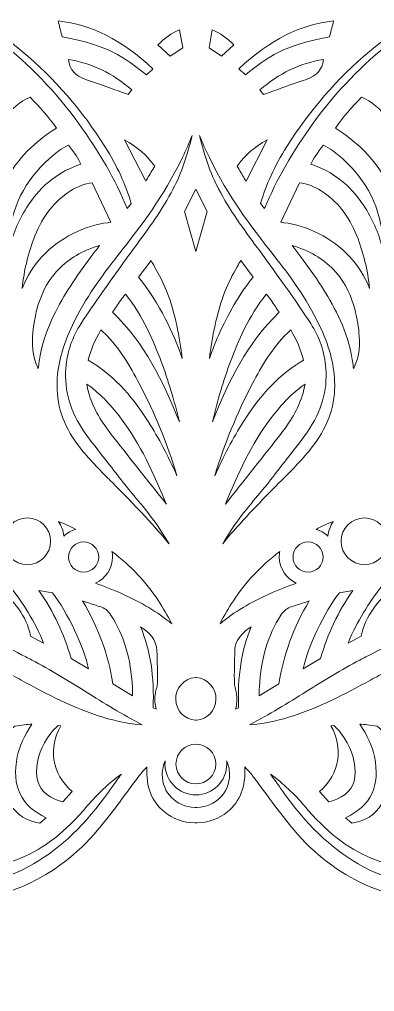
# Model space of a CAD drawing. Header units: millimetres. Extents: x -1149 to 2186, y 108 to 662.
# Drawn here: x 1119.9 to 1246.9, y 111.7 to 459.8 of the extents above; entities that cross this region are included whole.
import ezdxf

# ---------------------------------------------------------------- set-up
doc = ezdxf.new("R2010")
doc.units = ezdxf.units.MM
doc.header["$MEASUREMENT"] = 0
doc.layers.add('Layer 5', color=7, linetype='Continuous')

msp = doc.modelspace()

# ---------------------------------------------------------------- linework, layer by layer
at = {"layer": 'Layer 5', "lineweight": 0}
msp.add_lwpolyline([(1187.01, 391.03), (1182.99, 376.73), (1178.96, 391.03), (1182.99, 398.98), (1187.01, 391.03)], dxfattribs=at)
for points, knots in [([(1500.47, 318.48), (1500.47, 318.53), (1500.47, 318.58), (1500.46, 318.65), (1500.54, 323.25), (1499.13, 334.25), (1499.13, 334.25), (1499.13, 334.25), (1463.58, 301.53), (1415.26, 302.46), (1407.54, 302.61), (1399.34, 302.75), (1390.86, 303.73), (1403.38, 310.34), (1415.3, 319.82), (1428.23, 333.45), (1437.07, 342.77), (1444.98, 353.13), (1452.62, 363.15), (1452.62, 363.15), (1453.85, 364.76), (1453.85, 364.76), (1458.05, 370.25), (1469.08, 381.29), (1469.08, 381.29), (1468.87, 381.59), (1463.49, 382.71), (1461.66, 383.13), (1455.32, 384.59), (1448.93, 385.87), (1442.52, 387), (1430.98, 389.04), (1419.37, 390.53), (1407.7, 391.33), (1409.65, 403.35), (1408.91, 414.08), (1405.47, 423.24), (1402.53, 431.05), (1397.64, 437.76), (1390.93, 443.17), (1385.8, 447.31), (1376.98, 452.75), (1363.75, 455.61), (1371.34, 466.22), (1389.68, 483.7), (1389.68, 483.7), (1389.68, 483.7), (1389.39, 483.86), (1389.39, 483.86), (1384.69, 486.52), (1379.54, 487.63), (1374.99, 488.6), (1354.12, 493.07), (1332.21, 492.4), (1308.03, 486.54), (1308.03, 486.54), (1307.98, 486.54), (1307.9, 486.53), (1300.35, 507.58), (1286.85, 518.05), (1276.77, 523.13), (1267.56, 527.77), (1259.62, 528.87), (1256.91, 529.12), (1256.91, 529.4), (1256.92, 529.65), (1256.94, 529.86), (1256.93, 529.86), (1256.92, 529.86), (1256.9, 529.87), (1256.72, 541.96), (1254.12, 568.73), (1254.12, 568.73), (1254.12, 568.73), (1246.46, 565.38), (1243.35, 563.76), (1243.35, 563.76), (1242.58, 563.35), (1242.58, 563.35), (1240.4, 562.21), (1237.1, 560.23), (1234.2, 558.48), (1233.92, 558.32), (1233.66, 558.16), (1233.39, 558), (1233.39, 558), (1231.33, 556.77), (1230.87, 556.5), (1230.95, 557.4), (1231.04, 558.95), (1231.19, 561.68), (1231.36, 564.61), (1231.55, 568.35), (1231.49, 569.55), (1231.3, 573.08), (1231.08, 577), (1230.79, 580.95), (1230.79, 581), (1230.78, 581.06), (1230.78, 581.11), (1230.72, 581.86), (1230.66, 582.61), (1230.6, 583.36), (1229.76, 593.42), (1226.85, 602.86), (1221.96, 611.41), (1213.55, 626.07), (1201.81, 638.97), (1186.06, 650.83), (1185.65, 651.14), (1182.98, 653.39), (1182.98, 653.39), (1182.98, 653.39), (1180.32, 651.14), (1179.9, 650.83), (1164.15, 638.97), (1152.41, 626.07), (1144.01, 611.41), (1139.11, 602.86), (1136.2, 593.42), (1135.37, 583.36), (1134.97, 578.61), (1134.71, 573.8), (1134.48, 569.55), (1134.41, 568.35), (1134.6, 564.61), (1134.77, 561.68), (1134.93, 558.95), (1135.02, 557.4), (1135.09, 556.5), (1134.63, 556.77), (1132.57, 558), (1132.57, 558), (1132.31, 558.16), (1132.04, 558.32), (1131.77, 558.48), (1128.86, 560.23), (1125.57, 562.21), (1123.38, 563.35), (1123.38, 563.35), (1122.61, 563.76), (1122.61, 563.76), (1119.51, 565.38), (1111.85, 568.73), (1111.85, 568.73), (1111.85, 568.73), (1109.24, 541.96), (1109.06, 529.87), (1109.05, 529.86), (1109.04, 529.86), (1109.02, 529.86), (1109.05, 529.65), (1109.05, 529.4), (1109.05, 529.12), (1106.34, 528.87), (1098.4, 527.77), (1089.2, 523.13), (1079.11, 518.05), (1065.61, 507.58), (1058.06, 486.53), (1057.99, 486.54), (1057.94, 486.54), (1057.94, 486.54), (1033.76, 492.4), (1011.85, 493.07), (990.97, 488.6), (986.43, 487.63), (981.27, 486.52), (976.57, 483.86), (976.57, 483.86), (976.28, 483.7), (976.28, 483.7), (976.28, 483.7), (994.62, 466.22), (1002.21, 455.61), (988.98, 452.75), (980.16, 447.31), (975.03, 443.17), (968.32, 437.76), (963.43, 431.05), (960.5, 423.24), (957.06, 414.08), (956.31, 403.35), (958.27, 391.33), (946.6, 390.53), (934.99, 389.04), (923.44, 387), (917.03, 385.87), (910.65, 384.59), (904.3, 383.13), (902.48, 382.71), (897.09, 381.59), (896.88, 381.29), (896.88, 381.29), (907.92, 370.25), (912.11, 364.76), (912.11, 364.76), (913.34, 363.15), (913.34, 363.15), (920.99, 353.13), (928.89, 342.77), (937.74, 333.45), (950.67, 319.82), (962.59, 310.34), (975.11, 303.73), (966.63, 302.75), (958.42, 302.61), (950.7, 302.46), (902.38, 301.53), (866.83, 334.25), (866.83, 334.25), (866.83, 334.25), (865.43, 323.25), (865.51, 318.65), (865.5, 318.58), (865.49, 318.53), (865.49, 318.48), (865.29, 304.67), (867.87, 290.84), (873.15, 277.38), (881.55, 255.97), (896.79, 236.42), (917.2, 220.85), (939.19, 204.09), (960.63, 195.33), (980.96, 194.79), (965.68, 183), (944.26, 183.97), (944.26, 183.97), (944.26, 183.97), (955.23, 173.31), (960.19, 170.11), (970.16, 163.68), (980.73, 159.49), (991.61, 157.66), (997.5, 156.67), (1003.46, 156.42), (1009.33, 156.93), (1012.52, 157.2), (1016.15, 157.67), (1019.52, 158.98), (1018.66, 157.45), (1017.84, 155.98), (1017.01, 154.52), (1012.92, 147.28), (1008.29, 139.69), (1002.2, 133.21), (999.14, 129.97), (996.16, 126.86), (992.65, 125.23), (977.38, 118.17), (965, 131.26), (962.75, 133.58), (962.75, 133.58), (961.05, 135.32), (961.05, 135.32), (961.05, 135.32), (961.94, 133.06), (961.94, 133.06), (964.51, 126.49), (968.32, 121.32), (973.28, 117.69), (978.5, 113.86), (984.88, 111.84), (992.24, 111.7), (992.58, 111.69), (992.91, 111.69), (993.25, 111.69), (1003.35, 111.69), (1013.36, 114.68), (1023.81, 120.82), (1037.03, 128.59), (1047.43, 138.5), (1054.71, 150.28), (1057.19, 154.29), (1059.21, 158.65), (1061.17, 162.88), (1061.66, 163.93), (1062.14, 164.99), (1062.64, 166.04), (1064.83, 166.97), (1066.8, 167.97), (1068.65, 169.11), (1068.9, 169.26), (1069.2, 169.43), (1069.52, 169.61), (1069.95, 169.84), (1070.41, 170.1), (1070.86, 170.39), (1071.63, 167.67), (1072.92, 165.02), (1074.69, 162.51), (1080.48, 154.32), (1088.09, 149.06), (1097.3, 146.89), (1105.4, 144.98), (1113.56, 145.97), (1122.27, 149.9), (1131.98, 154.29), (1140.58, 160.89), (1147.84, 169.51), (1151.48, 173.84), (1154.92, 178.47), (1158.24, 182.94), (1159.86, 185.13), (1161.55, 187.4), (1163.23, 189.6), (1163.74, 190.27), (1164.33, 190.9), (1165.07, 191.7), (1165.2, 191.85), (1165.34, 191.99), (1165.48, 192.15), (1165.1, 184.93), (1167.1, 179.79), (1171.71, 176.05), (1174.85, 173.5), (1178.5, 172.18), (1182.56, 172.12), (1182.56, 172.12), (1182.91, 172.12), (1182.91, 172.12), (1182.91, 172.12), (1182.91, 172.12), (1182.91, 172.12), (1182.91, 172.12), (1182.98, 172.12), (1182.98, 172.12), (1182.98, 172.12), (1183.06, 172.12), (1183.06, 172.12), (1183.06, 172.12), (1183.06, 172.12), (1183.06, 172.12), (1183.06, 172.12), (1183.4, 172.12), (1183.4, 172.12), (1187.46, 172.18), (1191.12, 173.5), (1194.26, 176.05), (1198.87, 179.79), (1200.87, 184.93), (1200.49, 192.15), (1200.63, 191.99), (1200.76, 191.85), (1200.9, 191.7), (1201.64, 190.9), (1202.22, 190.27), (1202.73, 189.6), (1204.42, 187.4), (1206.1, 185.13), (1207.73, 182.94), (1211.05, 178.47), (1214.48, 173.84), (1218.13, 169.51), (1225.38, 160.89), (1233.98, 154.29), (1243.69, 149.9), (1252.4, 145.97), (1260.57, 144.98), (1268.66, 146.89), (1277.88, 149.06), (1285.49, 154.32), (1291.27, 162.51), (1293.05, 165.02), (1294.33, 167.67), (1295.11, 170.39), (1295.56, 170.1), (1296.02, 169.84), (1296.44, 169.61), (1296.76, 169.43), (1297.06, 169.26), (1297.32, 169.11), (1299.16, 167.97), (1301.13, 166.97), (1303.33, 166.04), (1303.82, 164.99), (1304.31, 163.93), (1304.8, 162.88), (1306.75, 158.65), (1308.77, 154.29), (1311.25, 150.28), (1318.54, 138.5), (1328.93, 128.59), (1342.15, 120.82), (1352.6, 114.68), (1362.61, 111.69), (1372.71, 111.69), (1373.05, 111.69), (1373.39, 111.69), (1373.73, 111.7), (1381.08, 111.84), (1387.46, 113.86), (1392.69, 117.69), (1397.64, 121.32), (1401.46, 126.49), (1404.02, 133.06), (1404.02, 133.06), (1404.91, 135.32), (1404.91, 135.32), (1404.91, 135.32), (1403.22, 133.58), (1403.22, 133.58), (1400.97, 131.26), (1388.59, 118.17), (1373.32, 125.23), (1369.8, 126.86), (1366.82, 129.97), (1363.77, 133.21), (1357.68, 139.69), (1353.05, 147.28), (1348.95, 154.52), (1348.12, 155.98), (1347.3, 157.45), (1346.44, 158.98), (1349.81, 157.67), (1353.45, 157.2), (1356.63, 156.93), (1362.5, 156.42), (1368.46, 156.67), (1374.36, 157.66), (1385.24, 159.49), (1395.81, 163.68), (1405.77, 170.11), (1410.73, 173.31), (1421.71, 183.97), (1421.71, 183.97), (1421.71, 183.97), (1400.29, 183), (1385, 194.79), (1405.34, 195.33), (1426.78, 204.09), (1448.77, 220.85), (1469.18, 236.42), (1484.41, 255.97), (1492.81, 277.38), (1498.1, 290.84), (1500.67, 304.67), (1500.47, 318.48)], [0, 0, 0, 0, 1, 1, 1, 2, 2, 2, 3, 3, 3, 4, 4, 4, 5, 5, 5, 6, 6, 6, 7, 7, 7, 8, 8, 8, 9, 9, 9, 10, 10, 10, 11, 11, 11, 12, 12, 12, 13, 13, 13, 14, 14, 14, 15, 15, 15, 16, 16, 16, 17, 17, 17, 18, 18, 18, 19, 19, 19, 20, 20, 20, 21, 21, 21, 22, 22, 22, 23, 23, 23, 24, 24, 24, 25, 25, 25, 26, 26, 26, 27, 27, 27, 28, 28, 28, 29, 29, 29, 30, 30, 30, 31, 31, 31, 32, 32, 32, 33, 33, 33, 34, 34, 34, 35, 35, 35, 36, 36, 36, 37, 37, 37, 38, 38, 38, 39, 39, 39, 40, 40, 40, 41, 41, 41, 42, 42, 42, 43, 43, 43, 44, 44, 44, 45, 45, 45, 46, 46, 46, 47, 47, 47, 48, 48, 48, 49, 49, 49, 50, 50, 50, 51, 51, 51, 52, 52, 52, 53, 53, 53, 54, 54, 54, 55, 55, 55, 56, 56, 56, 57, 57, 57, 58, 58, 58, 59, 59, 59, 60, 60, 60, 61, 61, 61, 62, 62, 62, 63, 63, 63, 64, 64, 64, 65, 65, 65, 66, 66, 66, 67, 67, 67, 68, 68, 68, 69, 69, 69, 70, 70, 70, 71, 71, 71, 72, 72, 72, 73, 73, 73, 74, 74, 74, 75, 75, 75, 76, 76, 76, 77, 77, 77, 78, 78, 78, 79, 79, 79, 80, 80, 80, 81, 81, 81, 82, 82, 82, 83, 83, 83, 84, 84, 84, 85, 85, 85, 86, 86, 86, 87, 87, 87, 88, 88, 88, 89, 89, 89, 90, 90, 90, 91, 91, 91, 92, 92, 92, 93, 93, 93, 94, 94, 94, 95, 95, 95, 96, 96, 96, 97, 97, 97, 98, 98, 98, 99, 99, 99, 100, 100, 100, 101, 101, 101, 102, 102, 102, 103, 103, 103, 104, 104, 104, 105, 105, 105, 106, 106, 106, 107, 107, 107, 108, 108, 108, 109, 109, 109, 110, 110, 110, 111, 111, 111, 112, 112, 112, 113, 113, 113, 114, 114, 114, 115, 115, 115, 116, 116, 116, 117, 117, 117, 118, 118, 118, 119, 119, 119, 120, 120, 120, 121, 121, 121, 122, 122, 122, 123, 123, 123, 124, 124, 124, 125, 125, 125, 126, 126, 126, 127, 127, 127, 128, 128, 128, 129, 129, 129, 130, 130, 130, 131, 131, 131, 132, 132, 132, 133, 133, 133, 134, 134, 134, 135, 135, 135, 136, 136, 136, 137, 137, 137, 138, 138, 138, 139, 139, 139, 140, 140, 140, 141, 141, 141, 142, 142, 142, 143, 143, 143, 144, 144, 144, 145, 145, 145, 146, 146, 146, 146]), ([(995.63, 472.57), (992.89, 475.39), (990.04, 477.94), (987.01, 480.66), (986.73, 480.91), (986.38, 481.23), (986, 481.56), (986.08, 481.59), (986.15, 481.61), (986.21, 481.63), (1000.22, 485.78), (1015.34, 486.9), (1033.77, 485.14), (1050.69, 483.53), (1067.05, 479.19), (1082.4, 472.24), (1096.81, 465.72), (1109.74, 457.69), (1120.83, 448.37), (1132.4, 438.64), (1142.36, 427.17), (1150.43, 414.29), (1154.88, 407.19), (1157.96, 400.5), (1159.83, 393.87), (1159.83, 393.87), (1158.44, 392.06), (1158.44, 392.06), (1154.09, 402.47), (1148.37, 412.5), (1140.98, 422.67), (1132.85, 433.87), (1123.39, 443.7), (1112.87, 451.87), (1100.65, 461.35), (1085.88, 468.67), (1067.74, 474.23), (1054.65, 478.24), (1043.02, 480.67), (1032.2, 481.65), (1012.18, 483.47), (1001.46, 481.98), (1001.01, 481.91), (1000.33, 481.82), (999.74, 481.36), (999.48, 480.73), (999.22, 480.09), (999.3, 479.36), (999.71, 478.8), (999.81, 478.67), (1009.49, 465.55), (1013.32, 458.25), (1018.55, 448.27), (1022.46, 438.01), (1025.59, 429.29), (1031.92, 411.66), (1041.15, 396.14), (1053.03, 383.19), (1062.15, 373.25), (1073.22, 363.82), (1087.87, 353.54), (1094.17, 349.12), (1099.95, 344.29), (1105.07, 339.19), (1106.1, 338.16), (1107.1, 337.13), (1108.08, 336.11), (1095.4, 346.97), (1082.87, 356.36), (1069.98, 364.65), (1068.79, 365.42), (1067.59, 366.18), (1066.39, 366.94), (1063.3, 368.91), (1060.1, 370.94), (1057.06, 373.05), (1041.49, 383.83), (1030.95, 397.96), (1025.73, 415.06), (1023.93, 420.96), (1021.93, 426.98), (1019.76, 432.96), (1014.03, 448.8), (1006.13, 461.75), (995.63, 472.57)], [0, 0, 0, 0, 1, 1, 1, 2, 2, 2, 3, 3, 3, 4, 4, 4, 5, 5, 5, 6, 6, 6, 7, 7, 7, 8, 8, 8, 9, 9, 9, 10, 10, 10, 11, 11, 11, 12, 12, 12, 13, 13, 13, 14, 14, 14, 15, 15, 15, 16, 16, 16, 17, 17, 17, 18, 18, 18, 19, 19, 19, 20, 20, 20, 21, 21, 21, 22, 22, 22, 23, 23, 23, 24, 24, 24, 25, 25, 25, 26, 26, 26, 27, 27, 27, 28, 28, 28, 28]), ([(1245.14, 448.37), (1256.23, 457.69), (1269.16, 465.72), (1283.57, 472.24), (1298.92, 479.19), (1315.28, 483.53), (1332.2, 485.14), (1350.64, 486.9), (1365.75, 485.78), (1379.77, 481.63), (1379.83, 481.61), (1379.9, 481.59), (1379.97, 481.56), (1379.59, 481.22), (1379.24, 480.9), (1378.95, 480.64), (1375.93, 477.94), (1373.08, 475.39), (1370.34, 472.57), (1370.34, 472.57), (1370.34, 472.57), (1370.34, 472.57), (1359.84, 461.75), (1351.95, 448.8), (1346.21, 432.96), (1344.05, 426.98), (1342.04, 420.96), (1340.24, 415.06), (1335.03, 397.96), (1324.49, 383.83), (1308.92, 373.05), (1305.87, 370.94), (1302.67, 368.91), (1299.58, 366.94), (1298.38, 366.18), (1297.18, 365.42), (1295.99, 364.65), (1283.1, 356.35), (1270.57, 346.97), (1257.89, 336.11), (1258.87, 337.13), (1259.88, 338.16), (1260.91, 339.19), (1266.02, 344.29), (1271.8, 349.12), (1278.1, 353.54), (1292.76, 363.82), (1303.83, 373.25), (1312.95, 383.19), (1324.82, 396.14), (1334.05, 411.66), (1340.39, 429.29), (1343.52, 438.01), (1347.42, 448.27), (1352.66, 458.25), (1356.48, 465.55), (1366.16, 478.67), (1366.26, 478.8), (1366.67, 479.36), (1366.76, 480.09), (1366.49, 480.73), (1366.23, 481.36), (1365.64, 481.82), (1364.96, 481.91), (1364.51, 481.98), (1360.3, 482.55), (1352.35, 482.55), (1346.6, 482.55), (1340.35, 482.25), (1333.77, 481.65), (1322.95, 480.67), (1311.33, 478.24), (1298.24, 474.23), (1280.09, 468.67), (1265.33, 461.35), (1253.11, 451.87), (1242.58, 443.7), (1233.12, 433.87), (1224.99, 422.67), (1217.61, 412.5), (1211.88, 402.47), (1207.53, 392.06), (1207.53, 392.06), (1206.15, 393.87), (1206.15, 393.87), (1208.02, 400.5), (1211.1, 407.19), (1215.54, 414.29), (1223.61, 427.17), (1233.57, 438.64), (1245.14, 448.37)], [0, 0, 0, 0, 1, 1, 1, 2, 2, 2, 3, 3, 3, 4, 4, 4, 5, 5, 5, 6, 6, 6, 7, 7, 7, 8, 8, 8, 9, 9, 9, 10, 10, 10, 11, 11, 11, 12, 12, 12, 13, 13, 13, 14, 14, 14, 15, 15, 15, 16, 16, 16, 17, 17, 17, 18, 18, 18, 19, 19, 19, 20, 20, 20, 21, 21, 21, 22, 22, 22, 23, 23, 23, 24, 24, 24, 25, 25, 25, 26, 26, 26, 27, 27, 27, 28, 28, 28, 29, 29, 29, 30, 30, 30, 30]), ([(1167.64, 442.06), (1166.87, 441.38), (1166.09, 440.69), (1165.27, 439.98), (1157.22, 446.35), (1151.51, 450.62), (1135.15, 453.56), (1135.15, 453.56), (1135, 454.13), (1135, 454.13), (1134.57, 455.81), (1134.12, 457.54), (1133.7, 459.29), (1145.74, 457.97), (1156.29, 452.61), (1167.64, 442.06)], [0, 0, 0, 0, 1, 1, 1, 2, 2, 2, 3, 3, 3, 4, 4, 4, 5, 5, 5, 5]), ([(1177.15, 456.08), (1177.15, 456.08), (1178.27, 449.65), (1178.27, 449.65), (1178.27, 449.65), (1173.79, 446.63), (1173.79, 446.63), (1173.79, 446.63), (1169.37, 450.66), (1169.37, 450.66), (1171.8, 453.13), (1174.32, 454.88), (1177.15, 456.08)], [0, 0, 0, 0, 1, 1, 1, 2, 2, 2, 3, 3, 3, 4, 4, 4, 4]), ([(1188.82, 456.08), (1191.66, 454.88), (1194.17, 453.13), (1196.61, 450.66), (1196.61, 450.66), (1192.18, 446.63), (1192.18, 446.63), (1192.18, 446.63), (1187.71, 449.65), (1187.71, 449.65), (1187.71, 449.65), (1188.82, 456.08), (1188.82, 456.08)], [0, 0, 0, 0, 1, 1, 1, 2, 2, 2, 3, 3, 3, 4, 4, 4, 4]), ([(1200.71, 439.98), (1199.89, 440.69), (1199.1, 441.37), (1198.33, 442.06), (1209.68, 452.61), (1220.23, 457.97), (1232.27, 459.29), (1231.85, 457.54), (1231.4, 455.81), (1230.97, 454.13), (1230.97, 454.13), (1230.83, 453.56), (1230.83, 453.56), (1214.47, 450.62), (1208.75, 446.35), (1200.71, 439.98)], [0, 0, 0, 0, 1, 1, 1, 2, 2, 2, 3, 3, 3, 4, 4, 4, 5, 5, 5, 5]), ([(1160.04, 434.56), (1160.04, 434.56), (1158.77, 432.93), (1158.77, 432.93), (1157.57, 433.36), (1156.38, 433.79), (1155.17, 434.23), (1151.16, 435.68), (1147.36, 437.06), (1143.44, 438.35), (1139.72, 439.58), (1137.77, 441.85), (1137.36, 445.45), (1145.88, 444.07), (1153.32, 440.5), (1160.04, 434.56)], [0, 0, 0, 0, 1, 1, 1, 2, 2, 2, 3, 3, 3, 4, 4, 4, 5, 5, 5, 5]), ([(1207.2, 432.93), (1207.2, 432.93), (1205.93, 434.56), (1205.93, 434.56), (1212.65, 440.5), (1220.09, 444.07), (1228.62, 445.45), (1228.2, 441.85), (1226.25, 439.58), (1222.54, 438.35), (1218.61, 437.06), (1214.8, 435.68), (1210.77, 434.22), (1209.59, 433.79), (1208.4, 433.36), (1207.2, 432.93)], [0, 0, 0, 0, 1, 1, 1, 2, 2, 2, 3, 3, 3, 4, 4, 4, 5, 5, 5, 5]), ([(1115.02, 402.41), (1111.9, 396.84), (1109.87, 390.84), (1108.73, 383.73), (1108.16, 384.94), (1107.59, 386.2), (1107.04, 387.44), (1106.68, 388.27), (1106.48, 389.32), (1106.47, 390.39), (1106.41, 396.85), (1106.53, 404.33), (1108.66, 411.39), (1109.93, 415.6), (1111.49, 420.04), (1114.25, 423.93), (1117.11, 427.94), (1120.11, 430.53), (1123.66, 432.03), (1127.1, 428.52), (1130.19, 424.87), (1133.08, 420.91), (1125.1, 415.91), (1119.19, 409.85), (1115.02, 402.41)], [0, 0, 0, 0, 1, 1, 1, 2, 2, 2, 3, 3, 3, 4, 4, 4, 5, 5, 5, 6, 6, 6, 7, 7, 7, 8, 8, 8, 8]), ([(1251.72, 423.93), (1254.49, 420.04), (1256.04, 415.6), (1257.32, 411.39), (1259.45, 404.33), (1259.56, 396.85), (1259.51, 390.39), (1259.5, 389.32), (1259.29, 388.27), (1258.93, 387.44), (1258.39, 386.2), (1257.81, 384.94), (1257.24, 383.73), (1256.1, 390.84), (1254.08, 396.84), (1250.96, 402.41), (1246.79, 409.85), (1240.87, 415.91), (1232.9, 420.91), (1235.78, 424.87), (1238.87, 428.52), (1242.32, 432.03), (1245.86, 430.53), (1248.87, 427.94), (1251.72, 423.93)], [0, 0, 0, 0, 1, 1, 1, 2, 2, 2, 3, 3, 3, 4, 4, 4, 5, 5, 5, 6, 6, 6, 7, 7, 7, 8, 8, 8, 8]), ([(1140.72, 307.5), (1135.41, 314.64), (1132.99, 322.08), (1133.32, 330.25), (1133.58, 336.61), (1135.33, 343), (1138.84, 350.38), (1143.41, 360), (1149.56, 368.3), (1154.98, 375.16), (1164.07, 386.65), (1171.05, 395.9), (1178.17, 410.32), (1179.42, 412.85), (1180.57, 415.48), (1181.65, 418.26), (1181.41, 416.47), (1178.04, 404.75), (1175.32, 400.07), (1175.3, 400.05), (1175.29, 400.02), (1175.27, 399.98), (1175.27, 399.98), (1174.84, 399.14), (1174.84, 399.14), (1171.03, 391.68), (1165.94, 384.78), (1161.02, 378.11), (1159.73, 376.37), (1158.41, 374.57), (1157.07, 372.71), (1152, 365.68), (1146.76, 358.41), (1141.89, 350.92), (1138.74, 346.06), (1136.91, 340.66), (1136.47, 334.86), (1135.86, 326.89), (1138.07, 319.25), (1143.06, 312.16), (1145.54, 308.64), (1148.22, 305.23), (1150.82, 301.93), (1150.82, 301.93), (1150.84, 301.89), (1150.84, 301.89), (1152.63, 299.63), (1154.47, 297.28), (1156.22, 294.94), (1157.24, 293.56), (1158.6, 291.95), (1160.19, 290.06), (1163.97, 285.57), (1169.21, 279.35), (1173.39, 272), (1172.82, 272.74), (1172.24, 273.45), (1171.64, 274.16), (1165.8, 281.03), (1159.55, 287.44), (1153.13, 293.94), (1152.59, 294.48), (1152.05, 295.03), (1151.5, 295.58), (1147.76, 299.34), (1143.9, 303.23), (1140.72, 307.5)], [0, 0, 0, 0, 1, 1, 1, 2, 2, 2, 3, 3, 3, 4, 4, 4, 5, 5, 5, 6, 6, 6, 7, 7, 7, 8, 8, 8, 9, 9, 9, 10, 10, 10, 11, 11, 11, 12, 12, 12, 13, 13, 13, 14, 14, 14, 15, 15, 15, 16, 16, 16, 17, 17, 17, 18, 18, 18, 19, 19, 19, 20, 20, 20, 21, 21, 21, 22, 22, 22, 22]), ([(1205.81, 290.09), (1207.38, 291.95), (1208.73, 293.57), (1209.75, 294.94), (1211.5, 297.28), (1213.35, 299.63), (1215.13, 301.9), (1215.13, 301.9), (1215.16, 301.93), (1215.16, 301.93), (1217.75, 305.23), (1220.44, 308.64), (1222.91, 312.16), (1227.9, 319.25), (1230.12, 326.89), (1229.51, 334.86), (1229.06, 340.66), (1227.24, 346.06), (1224.08, 350.92), (1219.22, 358.41), (1213.97, 365.69), (1208.88, 372.74), (1207.58, 374.55), (1206.26, 376.35), (1204.98, 378.09), (1204.98, 378.09), (1204.95, 378.11), (1204.95, 378.11), (1200.04, 384.78), (1194.95, 391.68), (1191.14, 399.14), (1191.14, 399.14), (1190.7, 399.99), (1190.7, 399.99), (1190.69, 400.02), (1190.67, 400.05), (1190.65, 400.08), (1187.93, 404.75), (1184.57, 416.47), (1184.33, 418.26), (1185.4, 415.48), (1186.56, 412.85), (1187.81, 410.32), (1194.92, 395.9), (1201.91, 386.65), (1210.99, 375.16), (1216.41, 368.3), (1222.57, 360), (1227.14, 350.38), (1230.64, 343), (1232.39, 336.61), (1232.65, 330.25), (1232.98, 322.08), (1230.56, 314.64), (1225.25, 307.5), (1222.08, 303.23), (1218.21, 299.34), (1214.48, 295.58), (1214.48, 295.58), (1214.47, 295.57), (1214.47, 295.57), (1213.93, 295.03), (1213.39, 294.48), (1212.85, 293.94), (1206.42, 287.44), (1200.17, 281.03), (1194.34, 274.16), (1193.74, 273.46), (1193.16, 272.74), (1192.59, 272), (1196.77, 279.35), (1202.01, 285.58), (1205.81, 290.09)], [0, 0, 0, 0, 1, 1, 1, 2, 2, 2, 3, 3, 3, 4, 4, 4, 5, 5, 5, 6, 6, 6, 7, 7, 7, 8, 8, 8, 9, 9, 9, 10, 10, 10, 11, 11, 11, 12, 12, 12, 13, 13, 13, 14, 14, 14, 15, 15, 15, 16, 16, 16, 17, 17, 17, 18, 18, 18, 19, 19, 19, 20, 20, 20, 21, 21, 21, 22, 22, 22, 23, 23, 23, 24, 24, 24, 24]), ([(1122.96, 393.24), (1119.88, 388.62), (1117.62, 383.49), (1116.24, 377.99), (1116.04, 377.18), (1115.85, 376.38), (1115.66, 375.57), (1115.74, 378.73), (1115.95, 381.82), (1116.46, 384.81), (1118.35, 396.1), (1124.27, 405.53), (1134.04, 412.84), (1135.02, 413.58), (1136.21, 414.2), (1137.37, 414.8), (1139.51, 412.08), (1141.01, 409.77), (1141.84, 407.93), (1134.25, 405.59), (1127.91, 400.65), (1122.96, 393.24)], [0, 0, 0, 0, 1, 1, 1, 2, 2, 2, 3, 3, 3, 4, 4, 4, 5, 5, 5, 6, 6, 6, 7, 7, 7, 7]), ([(1168.25, 407.27), (1168.25, 407.27), (1167.53, 406.07), (1167.53, 406.07), (1166.68, 404.64), (1165.85, 403.27), (1165.04, 401.92), (1165.04, 401.92), (1157.5, 416.71), (1157.5, 416.71), (1161.97, 414.19), (1165.44, 411.14), (1168.25, 407.27)], [0, 0, 0, 0, 1, 1, 1, 2, 2, 2, 3, 3, 3, 4, 4, 4, 4]), ([(1208.48, 416.71), (1208.48, 416.71), (1200.94, 401.92), (1200.94, 401.92), (1200.12, 403.27), (1199.3, 404.64), (1198.45, 406.07), (1198.45, 406.07), (1197.73, 407.27), (1197.73, 407.27), (1200.53, 411.14), (1204, 414.19), (1208.48, 416.71)], [0, 0, 0, 0, 1, 1, 1, 2, 2, 2, 3, 3, 3, 4, 4, 4, 4]), ([(1249.52, 384.81), (1250.02, 381.82), (1250.23, 378.73), (1250.31, 375.57), (1250.13, 376.38), (1249.93, 377.18), (1249.73, 377.99), (1248.35, 383.49), (1246.09, 388.62), (1243.01, 393.24), (1238.07, 400.65), (1231.72, 405.59), (1224.14, 407.93), (1224.97, 409.77), (1226.46, 412.08), (1228.61, 414.8), (1228.61, 414.8), (1228.66, 414.77), (1228.66, 414.77), (1229.8, 414.18), (1230.97, 413.56), (1231.93, 412.84), (1241.71, 405.53), (1247.62, 396.1), (1249.52, 384.81)], [0, 0, 0, 0, 1, 1, 1, 2, 2, 2, 3, 3, 3, 4, 4, 4, 5, 5, 5, 6, 6, 6, 7, 7, 7, 8, 8, 8, 8]), ([(1139.05, 383.13), (1130.38, 378.75), (1124.36, 372.29), (1120.8, 363.5), (1121.51, 370.12), (1123.04, 376.42), (1125.39, 382.31), (1128.26, 389.53), (1132.44, 394.8), (1138.15, 398.42), (1140.59, 399.97), (1143.13, 400.92), (1145.91, 401.34), (1145.91, 401.34), (1152.6, 387.22), (1152.6, 387.22), (1152.18, 387.12), (1151.82, 387.05), (1151.48, 387.01), (1147.36, 386.54), (1143.29, 385.27), (1139.05, 383.13)], [0, 0, 0, 0, 1, 1, 1, 2, 2, 2, 3, 3, 3, 4, 4, 4, 5, 5, 5, 6, 6, 6, 7, 7, 7, 7]), ([(1227.82, 398.42), (1233.54, 394.8), (1237.71, 389.53), (1240.59, 382.31), (1242.93, 376.42), (1244.47, 370.12), (1245.18, 363.5), (1241.61, 372.29), (1235.59, 378.75), (1226.93, 383.13), (1222.69, 385.27), (1218.62, 386.54), (1214.49, 387.01), (1214.16, 387.05), (1213.79, 387.12), (1213.37, 387.22), (1213.37, 387.22), (1220.06, 401.34), (1220.06, 401.34), (1222.84, 400.92), (1225.39, 399.97), (1227.82, 398.42)], [0, 0, 0, 0, 1, 1, 1, 2, 2, 2, 3, 3, 3, 4, 4, 4, 5, 5, 5, 6, 6, 6, 7, 7, 7, 7]), ([(1127.39, 340.08), (1127.03, 338.31), (1126.77, 336.5), (1126.56, 334.78), (1126.5, 334.89), (1126.44, 335), (1126.39, 335.12), (1124.28, 339.29), (1124.31, 343.84), (1124.61, 347.74), (1124.72, 349.17), (1125, 350.67), (1125.27, 352.14), (1125.27, 352.14), (1125.3, 352.31), (1125.3, 352.31), (1126.69, 359.89), (1129.47, 365.77), (1133.78, 370.27), (1137.5, 374.15), (1142.32, 376.96), (1148.48, 378.84), (1147.5, 377.5), (1146.48, 376.12), (1145.57, 374.89), (1143.03, 371.48), (1140.41, 367.95), (1138.06, 364.28), (1134.1, 358.06), (1129.3, 349.69), (1127.39, 340.08)], [0, 0, 0, 0, 1, 1, 1, 2, 2, 2, 3, 3, 3, 4, 4, 4, 5, 5, 5, 6, 6, 6, 7, 7, 7, 8, 8, 8, 9, 9, 9, 10, 10, 10, 10]), ([(1227.91, 364.28), (1225.57, 367.95), (1222.94, 371.49), (1220.39, 374.92), (1219.48, 376.13), (1218.47, 377.49), (1217.49, 378.84), (1223.65, 376.96), (1228.47, 374.15), (1232.19, 370.27), (1236.51, 365.77), (1239.28, 359.89), (1240.67, 352.31), (1240.67, 352.31), (1240.71, 352.13), (1240.71, 352.13), (1240.98, 350.67), (1241.25, 349.17), (1241.36, 347.74), (1241.67, 343.84), (1241.69, 339.29), (1239.59, 335.12), (1239.53, 335), (1239.48, 334.89), (1239.42, 334.78), (1239.21, 336.5), (1238.94, 338.3), (1238.59, 340.08), (1236.67, 349.69), (1231.88, 358.06), (1227.91, 364.28)], [0, 0, 0, 0, 1, 1, 1, 2, 2, 2, 3, 3, 3, 4, 4, 4, 5, 5, 5, 6, 6, 6, 7, 7, 7, 8, 8, 8, 9, 9, 9, 10, 10, 10, 10]), ([(1162.51, 367.57), (1162.51, 367.57), (1166.95, 373.52), (1166.95, 373.52), (1167.37, 372.74), (1167.8, 371.97), (1168.21, 371.22), (1169.76, 368.43), (1171.36, 365.54), (1172.5, 362.62), (1175.67, 354.46), (1177.16, 345.92), (1178.13, 338.43), (1174.94, 347.35), (1170.14, 357.93), (1162.51, 367.57)], [0, 0, 0, 0, 1, 1, 1, 2, 2, 2, 3, 3, 3, 4, 4, 4, 5, 5, 5, 5]), ([(1191.07, 346.63), (1189.95, 344.05), (1188.88, 341.32), (1187.85, 338.41), (1188.82, 345.91), (1190.3, 354.46), (1193.47, 362.62), (1194.61, 365.54), (1196.22, 368.44), (1197.77, 371.24), (1198.19, 371.98), (1198.61, 372.75), (1199.03, 373.52), (1199.03, 373.52), (1203.47, 367.57), (1203.47, 367.57), (1198.59, 361.42), (1194.53, 354.56), (1191.07, 346.63)], [0, 0, 0, 0, 1, 1, 1, 2, 2, 2, 3, 3, 3, 4, 4, 4, 5, 5, 5, 6, 6, 6, 6]), ([(1177.08, 315.72), (1171.23, 330.2), (1164.69, 343.98), (1153.15, 354.96), (1153.63, 355.64), (1154.09, 356.33), (1154.55, 357.01), (1155.56, 358.51), (1156.59, 360.06), (1157.8, 361.42), (1164.09, 353.54), (1167.92, 344.44), (1170.56, 337.36), (1173.08, 330.6), (1175.24, 323.46), (1177.08, 315.72)], [0, 0, 0, 0, 1, 1, 1, 2, 2, 2, 3, 3, 3, 4, 4, 4, 5, 5, 5, 5]), ([(1208.18, 361.42), (1209.38, 360.05), (1210.42, 358.5), (1211.44, 356.99), (1211.88, 356.33), (1212.34, 355.65), (1212.82, 354.96), (1201.29, 343.98), (1194.75, 330.2), (1188.89, 315.72), (1190.74, 323.46), (1192.89, 330.6), (1195.41, 337.36), (1198.05, 344.44), (1201.88, 353.54), (1208.18, 361.42)], [0, 0, 0, 0, 1, 1, 1, 2, 2, 2, 3, 3, 3, 4, 4, 4, 5, 5, 5, 5]), ([(1165.95, 315.81), (1159.75, 325.76), (1152.72, 332.95), (1144.47, 337.75), (1145.37, 341.5), (1146.86, 345.06), (1149, 348.6), (1149.42, 348.23), (1149.84, 347.85), (1150.23, 347.47), (1155.68, 342.15), (1159.46, 335.63), (1162.73, 329.39), (1168.33, 318.68), (1172.86, 307.63), (1176.23, 296.41), (1173.09, 303.43), (1169.73, 309.76), (1165.95, 315.81)], [0, 0, 0, 0, 1, 1, 1, 2, 2, 2, 3, 3, 3, 4, 4, 4, 5, 5, 5, 6, 6, 6, 6]), ([(1189.74, 296.41), (1193.12, 307.63), (1197.64, 318.68), (1203.25, 329.39), (1206.51, 335.63), (1210.29, 342.15), (1215.75, 347.47), (1216.14, 347.85), (1216.55, 348.23), (1216.97, 348.6), (1219.11, 345.06), (1220.6, 341.5), (1221.51, 337.75), (1213.26, 332.95), (1206.22, 325.76), (1200.02, 315.81), (1196.24, 309.76), (1192.88, 303.43), (1189.74, 296.41)], [0, 0, 0, 0, 1, 1, 1, 2, 2, 2, 3, 3, 3, 4, 4, 4, 5, 5, 5, 6, 6, 6, 6]), ([(1143.93, 329.25), (1147.81, 326.56), (1151.32, 323.12), (1155.12, 318.32), (1162.04, 309.57), (1166.83, 299.69), (1171.88, 287.55), (1172.06, 287.11), (1172.24, 286.67), (1172.43, 286.22), (1166.12, 294.16), (1158.07, 304.35), (1152.71, 311.23), (1148.45, 316.7), (1145.96, 321.26), (1144.65, 326.01), (1144.36, 327.05), (1144.08, 328.14), (1143.93, 329.25)], [0, 0, 0, 0, 1, 1, 1, 2, 2, 2, 3, 3, 3, 4, 4, 4, 5, 5, 5, 6, 6, 6, 6]), ([(1222.05, 329.25), (1221.9, 328.14), (1221.62, 327.05), (1221.33, 326.01), (1220.01, 321.26), (1217.53, 316.7), (1213.27, 311.23), (1207.91, 304.36), (1199.86, 294.17), (1193.55, 286.22), (1193.73, 286.67), (1193.91, 287.11), (1194.09, 287.55), (1199.14, 299.69), (1203.93, 309.57), (1210.85, 318.32), (1214.65, 323.12), (1218.17, 326.56), (1222.05, 329.25)], [0, 0, 0, 0, 1, 1, 1, 2, 2, 2, 3, 3, 3, 4, 4, 4, 5, 5, 5, 6, 6, 6, 6]), ([(1131.01, 272.93), (1131.01, 268.33), (1127.27, 264.59), (1122.67, 264.59), (1118.07, 264.59), (1114.33, 268.33), (1114.33, 272.93), (1114.33, 277.53), (1118.07, 281.27), (1122.67, 281.27), (1127.27, 281.27), (1131.01, 277.53), (1131.01, 272.93)], [0, 0, 0, 0, 1, 1, 1, 2, 2, 2, 3, 3, 3, 4, 4, 4, 4]), ([(1133.84, 280.06), (1135.96, 279.15), (1138.01, 278.19), (1139.98, 277.2), (1138.41, 276.75), (1136.98, 275.94), (1135.79, 274.81), (1135.52, 276.7), (1134.85, 278.48), (1133.84, 280.06)], [0, 0, 0, 0, 1, 1, 1, 2, 2, 2, 3, 3, 3, 3]), ([(1232.13, 280.06), (1231.12, 278.48), (1230.45, 276.7), (1230.19, 274.82), (1229, 275.94), (1227.56, 276.75), (1225.99, 277.2), (1227.96, 278.19), (1230.01, 279.15), (1232.13, 280.06)], [0, 0, 0, 0, 1, 1, 1, 2, 2, 2, 3, 3, 3, 3]), ([(1243.3, 281.27), (1247.9, 281.27), (1251.65, 277.53), (1251.65, 272.93), (1251.65, 268.33), (1247.9, 264.59), (1243.3, 264.59), (1238.7, 264.59), (1234.96, 268.33), (1234.96, 272.93), (1234.96, 277.53), (1238.7, 281.27), (1243.3, 281.27)], [0, 0, 0, 0, 1, 1, 1, 2, 2, 2, 3, 3, 3, 4, 4, 4, 4]), ([(1142.83, 261.89), (1139.85, 261.89), (1137.43, 264.31), (1137.43, 267.29), (1137.43, 270.27), (1139.85, 272.69), (1142.83, 272.69), (1145.81, 272.69), (1148.23, 270.27), (1148.23, 267.29), (1148.23, 264.31), (1145.81, 261.89), (1142.83, 261.89)], [0, 0, 0, 0, 1, 1, 1, 2, 2, 2, 3, 3, 3, 4, 4, 4, 4]), ([(1223.14, 272.69), (1226.12, 272.69), (1228.54, 270.27), (1228.54, 267.29), (1228.54, 264.31), (1226.12, 261.89), (1223.14, 261.89), (1220.17, 261.89), (1217.75, 264.31), (1217.75, 267.29), (1217.75, 270.27), (1220.17, 272.69), (1223.14, 272.69)], [0, 0, 0, 0, 1, 1, 1, 2, 2, 2, 3, 3, 3, 4, 4, 4, 4]), ([(1156.58, 254.12), (1153.32, 255.56), (1150.17, 256.8), (1147.05, 257.9), (1150.64, 259.53), (1153.14, 263.17), (1153.14, 267.29), (1153.14, 267.94), (1153.07, 268.59), (1152.95, 269.22), (1159.7, 264.18), (1165.16, 258.4), (1169.56, 251.63), (1171.23, 249.07), (1172.92, 246.35), (1174.33, 243.42), (1169.26, 247.59), (1163.42, 251.11), (1156.58, 254.12)], [0, 0, 0, 0, 1, 1, 1, 2, 2, 2, 3, 3, 3, 4, 4, 4, 5, 5, 5, 6, 6, 6, 6]), ([(1191.65, 243.42), (1193.06, 246.35), (1194.74, 249.07), (1196.41, 251.63), (1200.82, 258.4), (1206.27, 264.18), (1213.02, 269.22), (1212.9, 268.59), (1212.84, 267.94), (1212.84, 267.29), (1212.84, 263.17), (1215.34, 259.53), (1218.93, 257.9), (1215.8, 256.8), (1212.66, 255.56), (1209.39, 254.12), (1202.56, 251.11), (1196.71, 247.59), (1191.65, 243.42)], [0, 0, 0, 0, 1, 1, 1, 2, 2, 2, 3, 3, 3, 4, 4, 4, 5, 5, 5, 6, 6, 6, 6]), ([(1112.26, 256.73), (1112.26, 256.73), (1116.6, 256.73), (1116.6, 256.73), (1120.93, 250.93), (1125.31, 244.46), (1128.51, 236.46), (1128.51, 236.46), (1123.83, 239.01), (1123.83, 239.01), (1122.29, 246.45), (1117.92, 251.44), (1112.26, 256.73)], [0, 0, 0, 0, 1, 1, 1, 2, 2, 2, 3, 3, 3, 4, 4, 4, 4]), ([(1126.79, 255.34), (1126.79, 255.34), (1131.63, 254.48), (1131.63, 254.48), (1137.1, 247.55), (1143.02, 234.94), (1144.59, 227.24), (1144.59, 227.24), (1138.37, 230.93), (1138.37, 230.93), (1135.77, 239.88), (1132.06, 247.7), (1126.79, 255.34)], [0, 0, 0, 0, 1, 1, 1, 2, 2, 2, 3, 3, 3, 4, 4, 4, 4]), ([(1234.34, 254.48), (1234.34, 254.48), (1239.19, 255.34), (1239.19, 255.34), (1233.91, 247.7), (1230.2, 239.88), (1227.6, 230.93), (1227.6, 230.93), (1221.39, 227.24), (1221.39, 227.24), (1222.95, 234.94), (1228.88, 247.55), (1234.34, 254.48)], [0, 0, 0, 0, 1, 1, 1, 2, 2, 2, 3, 3, 3, 4, 4, 4, 4]), ([(1249.37, 256.73), (1249.37, 256.73), (1253.72, 256.73), (1253.72, 256.73), (1248.05, 251.44), (1243.69, 246.45), (1242.14, 239.01), (1242.14, 239.01), (1237.46, 236.46), (1237.46, 236.46), (1240.66, 244.46), (1245.04, 250.93), (1249.37, 256.73)], [0, 0, 0, 0, 1, 1, 1, 2, 2, 2, 3, 3, 3, 4, 4, 4, 4]), ([(1142.39, 251.58), (1142.82, 251.44), (1143.23, 251.3), (1143.63, 251.17), (1145.28, 250.62), (1146.98, 250.04), (1148.7, 249.54), (1150.34, 249.06), (1151.48, 248.15), (1152.61, 246.42), (1157.24, 239.32), (1159.74, 230.9), (1160.25, 220.68), (1160.3, 219.7), (1160.31, 218.69), (1160.3, 217.6), (1160.3, 217.6), (1153.29, 221.94), (1153.29, 221.94), (1151.6, 232.53), (1148.12, 242.03), (1142.39, 251.58)], [0, 0, 0, 0, 1, 1, 1, 2, 2, 2, 3, 3, 3, 4, 4, 4, 5, 5, 5, 6, 6, 6, 7, 7, 7, 7]), ([(1222.38, 251.18), (1222.78, 251.31), (1223.18, 251.45), (1223.58, 251.59), (1217.86, 242.03), (1214.37, 232.53), (1212.68, 221.94), (1212.68, 221.94), (1205.67, 217.6), (1205.67, 217.6), (1205.66, 218.69), (1205.67, 219.69), (1205.72, 220.68), (1206.23, 230.9), (1208.73, 239.32), (1213.36, 246.42), (1214.5, 248.15), (1215.63, 249.06), (1217.28, 249.54), (1219, 250.05), (1220.71, 250.62), (1222.38, 251.18)], [0, 0, 0, 0, 1, 1, 1, 2, 2, 2, 3, 3, 3, 4, 4, 4, 5, 5, 5, 6, 6, 6, 7, 7, 7, 7]), ([(1149.67, 209.94), (1139.22, 213.18), (1129.53, 218.27), (1120.49, 223.21), (1118.52, 224.29), (1116.55, 225.37), (1114.59, 226.46), (1114.59, 226.46), (1114.52, 226.5), (1114.52, 226.5), (1108.62, 229.76), (1102.53, 233.13), (1096.34, 236.19), (1089.57, 239.55), (1080.74, 243.4), (1070.75, 244.65), (1078.99, 245.51), (1087.49, 244.79), (1096.52, 242.48), (1105.56, 240.16), (1114.01, 235.76), (1122.17, 231.5), (1122.89, 231.13), (1123.61, 230.75), (1124.33, 230.38), (1130.9, 226.97), (1137.32, 222.96), (1143.55, 219.07), (1150.05, 215.02), (1156.73, 210.85), (1163.78, 207.23), (1159.11, 207.56), (1154.45, 208.45), (1149.67, 209.94)], [0, 0, 0, 0, 1, 1, 1, 2, 2, 2, 3, 3, 3, 4, 4, 4, 5, 5, 5, 6, 6, 6, 7, 7, 7, 8, 8, 8, 9, 9, 9, 10, 10, 10, 11, 11, 11, 11]), ([(1202.2, 207.23), (1209.25, 210.85), (1215.94, 215.03), (1222.45, 219.09), (1228.66, 222.96), (1235.08, 226.97), (1241.64, 230.38), (1242.36, 230.75), (1243.08, 231.13), (1243.8, 231.5), (1251.97, 235.76), (1260.42, 240.16), (1269.45, 242.48), (1276.03, 244.16), (1282.34, 245), (1288.46, 245), (1290.74, 245), (1292.99, 244.89), (1295.23, 244.65), (1285.24, 243.4), (1276.41, 239.55), (1269.63, 236.19), (1263.45, 233.13), (1257.35, 229.76), (1251.45, 226.5), (1251.45, 226.5), (1251.38, 226.46), (1251.38, 226.46), (1249.42, 225.37), (1247.45, 224.29), (1245.49, 223.21), (1236.45, 218.27), (1226.75, 213.18), (1216.3, 209.94), (1211.53, 208.45), (1206.88, 207.56), (1202.2, 207.23)], [0, 0, 0, 0, 1, 1, 1, 2, 2, 2, 3, 3, 3, 4, 4, 4, 5, 5, 5, 6, 6, 6, 7, 7, 7, 8, 8, 8, 9, 9, 9, 10, 10, 10, 11, 11, 11, 12, 12, 12, 12]), ([(1169.2, 222.03), (1169.19, 221.45), (1169.01, 220.76), (1168.83, 220.02), (1168.67, 219.36), (1168.5, 218.68), (1168.4, 217.93), (1168.18, 216.25), (1168.3, 214.57), (1168.77, 212.82), (1168.77, 212.82), (1167.69, 213.31), (1167.69, 213.31), (1168.15, 224.45), (1166.72, 233.77), (1163.2, 242.32), (1166.19, 240.43), (1168.86, 237.85), (1169.05, 233.66), (1169.21, 229.86), (1169.26, 225.94), (1169.2, 222.03)], [0, 0, 0, 0, 1, 1, 1, 2, 2, 2, 3, 3, 3, 4, 4, 4, 5, 5, 5, 6, 6, 6, 7, 7, 7, 7]), ([(1198.29, 213.31), (1198.29, 213.31), (1197.2, 212.82), (1197.2, 212.82), (1197.67, 214.57), (1197.79, 216.25), (1197.57, 217.93), (1197.47, 218.68), (1197.3, 219.36), (1197.14, 220.02), (1196.96, 220.76), (1196.79, 221.45), (1196.78, 222.03), (1196.71, 225.94), (1196.76, 229.86), (1196.93, 233.66), (1197, 235.34), (1197.15, 238.67), (1202.77, 242.3), (1199.25, 233.76), (1197.82, 224.44), (1198.29, 213.31)], [0, 0, 0, 0, 1, 1, 1, 2, 2, 2, 3, 3, 3, 4, 4, 4, 5, 5, 5, 6, 6, 6, 7, 7, 7, 7]), ([(1183.19, 208.92), (1183.19, 208.92), (1182.99, 208.91), (1182.99, 208.91), (1182.99, 208.91), (1182.78, 208.92), (1182.78, 208.92), (1178.9, 209.15), (1175.96, 212.27), (1175.78, 216.35), (1175.63, 219.82), (1178.49, 223.89), (1182.84, 224.18), (1182.84, 224.18), (1182.99, 224.19), (1182.99, 224.19), (1182.99, 224.19), (1183.13, 224.18), (1183.13, 224.18), (1187.48, 223.89), (1190.35, 219.82), (1190.19, 216.35), (1190.02, 212.27), (1187.07, 209.15), (1183.19, 208.92)], [0, 0, 0, 0, 1, 1, 1, 2, 2, 2, 3, 3, 3, 4, 4, 4, 5, 5, 5, 6, 6, 6, 7, 7, 7, 8, 8, 8, 8]), ([(1129.46, 173.94), (1129.46, 173.94), (1127.19, 172.02), (1127.19, 172.02), (1122.5, 172.6), (1118.97, 174.88), (1116.41, 178.98), (1113.05, 184.36), (1112.05, 190.63), (1113.37, 198.13), (1114.04, 201.92), (1115.64, 204.82), (1118.14, 206.74), (1120.87, 207.15), (1122.55, 207.35), (1124.33, 207.42), (1121.6, 203.41), (1119.79, 199.45), (1119.08, 195.89), (1116.95, 185.25), (1120.34, 178.07), (1129.46, 173.94)], [0, 0, 0, 0, 1, 1, 1, 2, 2, 2, 3, 3, 3, 4, 4, 4, 5, 5, 5, 6, 6, 6, 7, 7, 7, 7]), ([(1132.2, 194.76), (1132.85, 190.4), (1135.11, 186.47), (1138.75, 183.35), (1138.75, 183.35), (1135.43, 179.61), (1135.43, 179.61), (1135.37, 179.64), (1135.3, 179.66), (1135.24, 179.68), (1134.22, 180), (1133.34, 180.27), (1132.55, 180.61), (1128.01, 182.55), (1125.99, 185.55), (1125.98, 190.35), (1125.97, 195.1), (1127.65, 199.65), (1131.1, 204.24), (1131.75, 205.1), (1132.61, 205.94), (1133.44, 206.75), (1133.53, 206.84), (1133.62, 206.93), (1133.71, 207.01), (1133.71, 207.01), (1134.66, 206.81), (1134.66, 206.81), (1132.47, 203.01), (1131.6, 198.78), (1132.2, 194.76)], [0, 0, 0, 0, 1, 1, 1, 2, 2, 2, 3, 3, 3, 4, 4, 4, 5, 5, 5, 6, 6, 6, 7, 7, 7, 8, 8, 8, 9, 9, 9, 10, 10, 10, 10]), ([(1231.32, 206.81), (1231.32, 206.81), (1232.27, 207.01), (1232.27, 207.01), (1232.34, 206.94), (1232.42, 206.87), (1232.49, 206.8), (1232.49, 206.8), (1232.54, 206.75), (1232.54, 206.75), (1233.36, 205.94), (1234.22, 205.1), (1234.87, 204.24), (1238.33, 199.65), (1240.01, 195.1), (1240, 190.35), (1239.99, 185.55), (1237.96, 182.55), (1233.43, 180.61), (1232.63, 180.27), (1231.75, 179.99), (1230.73, 179.67), (1230.73, 179.67), (1230.54, 179.61), (1230.54, 179.61), (1230.54, 179.61), (1227.22, 183.35), (1227.22, 183.35), (1230.87, 186.47), (1233.13, 190.4), (1233.78, 194.76), (1234.38, 198.78), (1233.5, 203.01), (1231.32, 206.81)], [0, 0, 0, 0, 1, 1, 1, 2, 2, 2, 3, 3, 3, 4, 4, 4, 5, 5, 5, 6, 6, 6, 7, 7, 7, 8, 8, 8, 9, 9, 9, 10, 10, 10, 11, 11, 11, 11]), ([(1246.9, 195.89), (1246.18, 199.45), (1244.38, 203.41), (1241.64, 207.42), (1243.42, 207.35), (1245.11, 207.15), (1247.83, 206.74), (1250.33, 204.82), (1251.94, 201.92), (1252.6, 198.13), (1253.92, 190.63), (1252.93, 184.36), (1249.56, 178.98), (1247, 174.88), (1243.47, 172.6), (1238.78, 172.02), (1238.78, 172.02), (1236.52, 173.94), (1236.52, 173.94), (1245.63, 178.07), (1249.03, 185.25), (1246.9, 195.89)], [0, 0, 0, 0, 1, 1, 1, 2, 2, 2, 3, 3, 3, 4, 4, 4, 5, 5, 5, 6, 6, 6, 7, 7, 7, 7]), ([(1153.1, 185.08), (1152.21, 183.81), (1151.29, 182.49), (1150.34, 181.21), (1141.95, 169.86), (1133, 161.72), (1122.99, 156.35), (1109.53, 149.13), (1096.14, 150.04), (1085.28, 158.92), (1074.91, 167.41), (1072.74, 178.7), (1079.33, 189.9), (1081.96, 194.35), (1085.23, 198.18), (1089.19, 201.41), (1088.65, 200.89), (1088.13, 200.35), (1087.62, 199.79), (1083.05, 194.78), (1081.06, 188.99), (1081.69, 182.58), (1082.45, 174.99), (1085.94, 168.39), (1092.37, 162.39), (1095.08, 159.87), (1098.42, 158.21), (1102.89, 157.18), (1109.56, 155.64), (1115.41, 157.47), (1120.26, 159.47), (1128.79, 162.99), (1136.36, 168.92), (1144.1, 178.15), (1147.71, 182.45), (1151.74, 186.22), (1156.33, 189.58), (1155.21, 188.09), (1154.15, 186.57), (1153.1, 185.08)], [0, 0, 0, 0, 1, 1, 1, 2, 2, 2, 3, 3, 3, 4, 4, 4, 5, 5, 5, 6, 6, 6, 7, 7, 7, 8, 8, 8, 9, 9, 9, 10, 10, 10, 11, 11, 11, 12, 12, 12, 13, 13, 13, 13]), ([(1190.11, 193.16), (1190.11, 189.23), (1186.91, 186.03), (1182.98, 186.03), (1179.05, 186.03), (1175.86, 189.23), (1175.86, 193.16), (1175.86, 197.09), (1179.05, 200.29), (1182.98, 200.29), (1186.91, 200.29), (1190.11, 197.09), (1190.11, 193.16)], [0, 0, 0, 0, 1, 1, 1, 2, 2, 2, 3, 3, 3, 4, 4, 4, 4]), ([(1280.69, 158.92), (1269.84, 150.04), (1256.45, 149.13), (1242.98, 156.35), (1232.97, 161.72), (1224.02, 169.86), (1215.63, 181.21), (1214.69, 182.5), (1213.76, 183.82), (1212.86, 185.1), (1211.82, 186.58), (1210.76, 188.09), (1209.64, 189.58), (1214.23, 186.22), (1218.27, 182.45), (1221.87, 178.15), (1229.61, 168.92), (1237.19, 162.99), (1245.72, 159.47), (1250.56, 157.47), (1256.42, 155.64), (1263.08, 157.18), (1267.55, 158.21), (1270.9, 159.87), (1273.6, 162.39), (1280.03, 168.39), (1283.53, 174.99), (1284.28, 182.58), (1284.91, 188.99), (1282.92, 194.78), (1278.35, 199.79), (1277.85, 200.35), (1277.32, 200.89), (1276.78, 201.41), (1280.74, 198.18), (1284.01, 194.35), (1286.64, 189.9), (1293.24, 178.7), (1291.07, 167.41), (1280.69, 158.92)], [0, 0, 0, 0, 1, 1, 1, 2, 2, 2, 3, 3, 3, 4, 4, 4, 5, 5, 5, 6, 6, 6, 7, 7, 7, 8, 8, 8, 9, 9, 9, 10, 10, 10, 11, 11, 11, 12, 12, 12, 13, 13, 13, 13]), ([(1183.39, 177.62), (1183.39, 177.62), (1183.39, 177.62), (1183.39, 177.62), (1183.36, 177.62), (1183.34, 177.62), (1183.35, 177.62), (1183.35, 177.62), (1182.99, 177.61), (1182.99, 177.61), (1182.99, 177.61), (1182.58, 177.62), (1182.58, 177.62), (1175.84, 177.88), (1170.95, 182.86), (1170.96, 189.49), (1170.96, 191.21), (1171.33, 192.84), (1171.99, 194.33), (1171.95, 193.94), (1171.93, 193.55), (1171.93, 193.16), (1171.93, 187.07), (1176.89, 182.11), (1182.98, 182.11), (1189.08, 182.11), (1194.03, 187.07), (1194.03, 193.16), (1194.03, 193.56), (1194.01, 193.96), (1193.97, 194.35), (1194.64, 192.86), (1195.02, 191.22), (1195.02, 189.49), (1195.02, 182.87), (1190.13, 177.88), (1183.39, 177.62)], [0, 0, 0, 0, 1, 1, 1, 2, 2, 2, 3, 3, 3, 4, 4, 4, 5, 5, 5, 6, 6, 6, 7, 7, 7, 8, 8, 8, 9, 9, 9, 10, 10, 10, 11, 11, 11, 12, 12, 12, 12])]:
    msp.add_open_spline(points, degree=3, knots=knots, dxfattribs=at)

doc.saveas('drawing.dxf')
